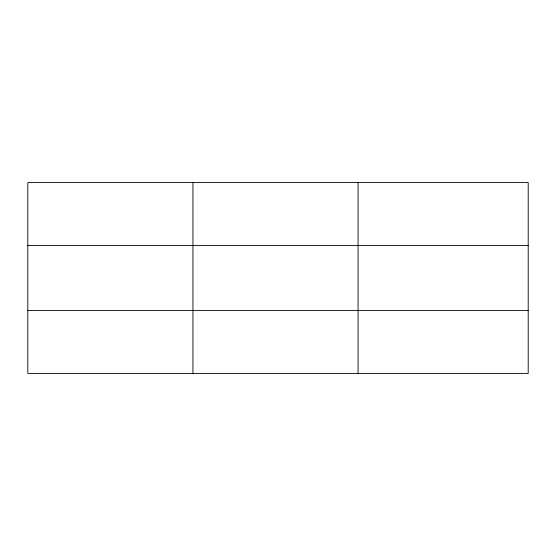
<?xml version="1.0" encoding="UTF-8"?>
<svg xmlns="http://www.w3.org/2000/svg" width="556" height="556" viewBox="0 0 556 556"><rect width="100%" height="100%" fill="white"/><g stroke="black" fill="none" stroke-linecap="round" stroke-linejoin="round"><path stroke-width="0.83" d="M192.932 373.417L192.932 182.583M358.064 373.417L358.064 182.583M528.2 310.443L528.2 373.417L27.8 373.417L27.8 182.583L528.2 182.583L528.2 310.443L27.8 310.443M27.8 245.557L528.2 245.557"/></g></svg>
